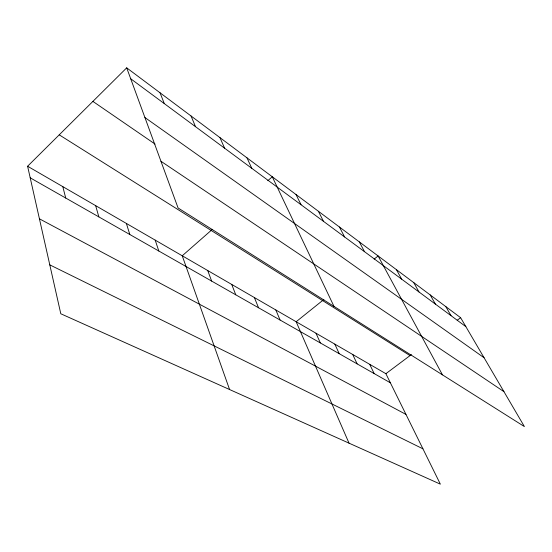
<?xml version="1.0" encoding="UTF-8"?>
<svg xmlns="http://www.w3.org/2000/svg" width="552" height="552" viewBox="0 0 552 552"><rect width="100%" height="100%" fill="white"/><g stroke="black" fill="none" stroke-linecap="round" stroke-linejoin="round"><path stroke-width="0.83" d="M27.6 166.249L385.882 373.69L440.365 484.159L60.796 313.764L27.6 166.249L126.698 67.841L460.623 317.697L524.4 426.579L178.075 207.966L126.698 67.841M212.403 229.315L182.243 255.783L229.57 389.533M267.823 180.677L272.281 176.771L333.988 306.381M323.872 299.488L296.155 321.74L349.023 443.152M374.146 259.123L378.099 255.949L442.469 374.863M385.882 373.69L411.399 354.577M457.222 320.25L460.623 317.697M49.79 264.863L422.935 448.824M39.427 218.82L405.962 414.407M30.201 177.82L390.367 382.791M59.23 134.84L410.026 355.605M160.956 161.267L503.955 391.672M92.902 101.402L155.064 144.079M144.914 117.521L484.083 357.751M130.7 78.75L465.86 326.639M445.788 306.595L451.039 315.675M430.187 294.92L435.438 304.138M413.752 282.617L418.996 291.973M396.412 269.645L401.649 279.146M359.311 241.886L364.499 251.671M339.439 227.017L344.586 236.939M318.387 211.264L323.472 221.324M296.038 194.545L301.054 204.744M369.695 364.32L374.166 373.566M352.693 354.474L357.137 363.878M334.816 344.124L339.225 353.68M246.972 157.831L251.774 168.298M315.999 333.229L320.353 342.944M219.951 137.614L224.609 148.205M275.834 309.976L280.071 320.022M191.04 115.982L195.518 126.691M254.389 297.556L258.543 307.768M160.032 92.777L164.296 103.597M231.716 284.432L235.766 294.809M207.711 270.528L211.644 281.078M155.188 240.12L158.81 251.008M126.38 223.443L129.81 234.503M95.648 205.648L98.849 216.888M62.797 186.631L65.722 198.037"/></g></svg>
